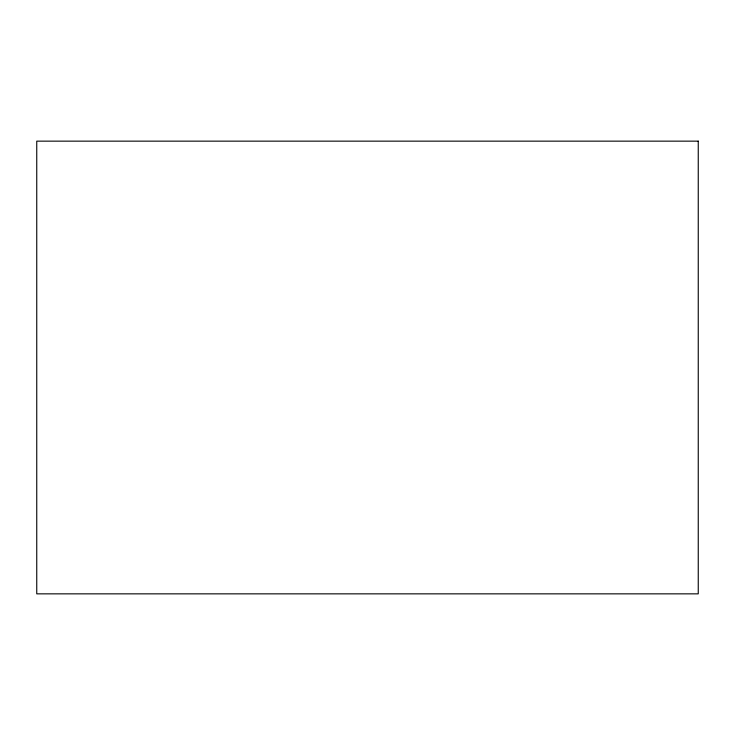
<?xml version="1.0" encoding="UTF-8"?>
<svg xmlns="http://www.w3.org/2000/svg" width="735" height="735" viewBox="0 0 735 735"><rect width="100%" height="100%" fill="white"/><g stroke="black" fill="none" stroke-linecap="round" stroke-linejoin="round"><path stroke-width="1.1" d="M698.25 141.148L36.75 141.148L36.75 593.852L698.25 593.852L698.25 141.148"/></g></svg>
